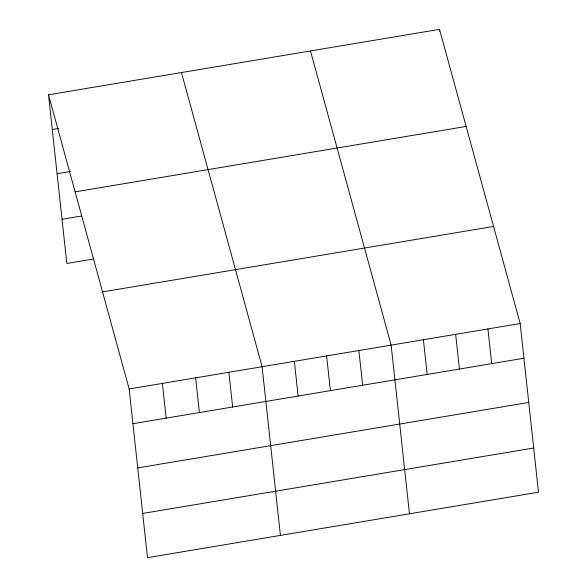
<?xml version="1.0" encoding="UTF-8"?>
<svg xmlns="http://www.w3.org/2000/svg" width="587" height="587" viewBox="0 0 587 587"><rect width="100%" height="100%" fill="white"/><g stroke="black" fill="none" stroke-linecap="round" stroke-linejoin="round"><path stroke-width="0.88" d="M48.508 94.793L439.516 29.35L520.17 323.532L538.492 492.207L147.484 557.65L129.162 388.968L48.508 94.793L66.83 263.468L93.781 258.962M52.28 129.514L58.568 128.458M57.078 173.715L70.557 171.463M75.121 191.868L466.129 126.432M62.031 219.267L81.791 215.957M102.542 291.893L493.557 226.45M129.162 388.968L520.17 323.532M132.933 423.689L523.942 358.246M137.732 467.898L528.74 402.455M142.685 513.442L533.693 448.006M310.479 50.944L391.133 345.127L409.462 513.808M181.449 72.539L262.103 366.721L280.425 535.403M487.914 328.925L491.686 363.647M439.516 29.35L439.707 31.133M455.651 334.326L459.423 369.047M423.396 339.726L427.167 374.447M358.877 350.52L362.649 385.241M326.621 355.92L330.393 390.641M294.358 361.321L298.13 396.042M228.864 372.283L232.643 407.004M195.632 377.845L199.404 412.566M162.394 383.406L166.165 418.127"/></g></svg>
